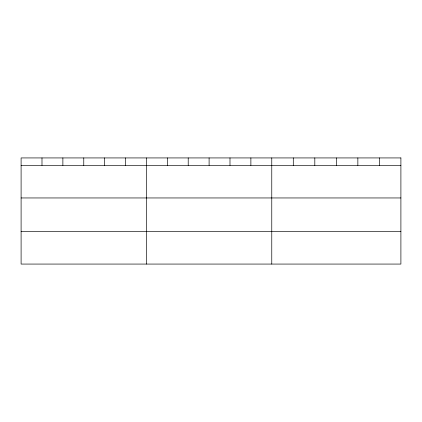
<?xml version="1.0" encoding="UTF-8"?>
<svg xmlns="http://www.w3.org/2000/svg" width="422" height="422" viewBox="0 0 422 422"><rect width="100%" height="100%" fill="white"/><g stroke="black" fill="none" stroke-linecap="round" stroke-linejoin="round"><path stroke-width="0.63" d="M21.1 165.392L400.9 165.392M21.1 197.955L400.9 197.955M21.1 231.504L400.9 231.504M379.378 157.933L379.378 165.392M357.856 157.933L357.856 165.392M336.334 157.933L336.334 165.392M314.812 157.933L314.812 165.392M293.29 157.933L293.29 165.392M271.768 157.933L271.768 264.067M250.879 157.933L250.879 165.392M229.99 157.933L229.99 165.392M209.101 157.933L209.101 165.392M188.212 157.933L188.212 165.392M167.323 157.933L167.323 165.392M146.434 157.933L146.434 264.067M125.545 157.933L125.545 165.392M104.656 157.933L104.656 165.392M83.767 157.933L83.767 165.392M62.878 157.933L62.878 165.392M41.989 157.933L41.989 165.392M400.9 157.933L21.1 157.933L21.1 264.067L400.9 264.067L400.9 157.933"/></g></svg>
